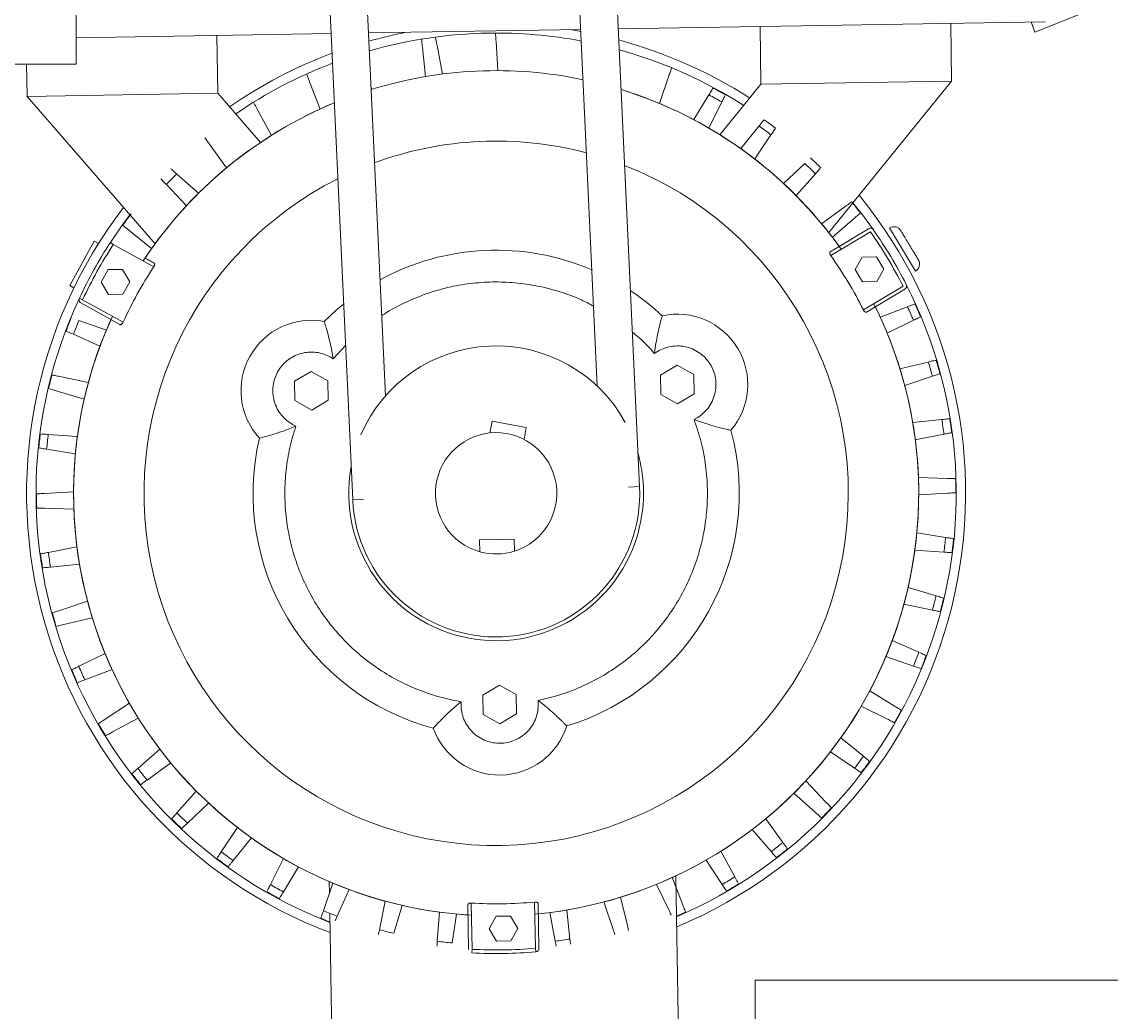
# Model space of a CAD drawing. Extents: x -2187 to 96136, y -11110 to 52208.
# Drawn here: x 42611.3 to 42988.3, y 18704.4 to 19047.1 of the extents above; entities that cross this region are included whole.
import ezdxf

# ---------------------------------------------------------------- set-up
doc = ezdxf.new("R2010")
doc.units = 0
doc.header["$LTSCALE"] = 1000
doc.header["$MEASUREMENT"] = 0

msp = doc.modelspace()

# ---------------------------------------------------------------- linework, layer by layer
at = {"color": 7, "linetype": 'Continuous', "lineweight": 15}
for p, q in [((42789.743, 19646.81), (42825.12, 18886.245)), ((42725.828, 18881.626), (42690.45, 19642.192)), ((42778.402, 19610.831), (42810.489, 18921.016)), ((42737.168, 18917.605), (42705.082, 19607.421)), ((42630.097, 19132.405), (42630.097, 19032.405)), ((43003.882, 19060.276), (42961.874, 19043.551)), ((42817.752, 19044.663), (42965.534, 19047.126)), ((42867.127, 19025.483), (42866.794, 19045.48)), ((42933.118, 19026.583), (42932.785, 19046.58)), ((42961.874, 19043.551), (42960.591, 19047.044)), ((42630.097, 19041.534), (42718.321, 19043.005)), ((42679.153, 19022.349), (42678.82, 19042.346)), ((42731.325, 19043.222), (42804.748, 19044.446)), ((42751.009, 19028.125), (42749.962, 19038.161)), ((42755.023, 19038.913), (42756.941, 19029.006)), ((42775.427, 19040.257), (42776.035, 19030.184)), ((42630.097, 19032.405), (42580.097, 19032.405)), ((42613.163, 19021.249), (42612.977, 19032.405)), ((42714.524, 19016.879), (42710.915, 19026.303)), ((42835.252, 19028.375), (42831.959, 19018.837)), ((42933.118, 19026.583), (42867.127, 19025.483)), ((42933.118, 19026.583), (42890.587, 18974.146)), ((42679.153, 19022.349), (42613.163, 19021.249)), ((42679.153, 19022.349), (42693.92, 19005.335)), ((42732.398, 19023.698), (42732.194, 19024.55)), ((42867.127, 19025.483), (42852.936, 19007.986)), ((42613.163, 19021.249), (42657.417, 18970.259)), ((42843.841, 19013.222), (42849.12, 19021.821)), ((42853.594, 19019.337), (42849.084, 19010.31)), ((42697.692, 19007.786), (42692.884, 19016.658)), ((42860.132, 19003.192), (42866.488, 19011.029)), ((42870.599, 19007.982), (42864.95, 18999.621)), ((42682.192, 18996.574), (42676.267, 19004.742)), ((42874.973, 18991.122), (42882.298, 18998.062)), ((42664.905, 18994.438), (42672.457, 18987.746)), ((42885.976, 18994.505), (42879.284, 18986.953)), ((42668.288, 18983.435), (42661.348, 18990.76)), ((42888.113, 18977.218), (42896.281, 18983.142)), ((42899.463, 18979.135), (42891.842, 18972.521)), ((42656.217, 18968.593), (42648.381, 18974.949)), ((42891.288, 18966.191), (42905.028, 18974.432)), ((42894.189, 18969.352), (42904.401, 18975.477)), ((42920.581, 18960.766), (42911.579, 18975.774)), ((42636.383, 18971.186), (42627.887, 18955.887)), ((42637.859, 18970.366), (42636.383, 18971.186)), ((42642.975, 18970.063), (42641.953, 18970.727)), ((42642.975, 18970.063), (42656.982, 18962.284)), ((42902.114, 18965.683), (42899.704, 18961.343)), ((42907.078, 18965.766), (42902.114, 18965.683)), ((42909.632, 18961.508), (42907.078, 18965.766)), ((42907.222, 18957.168), (42909.632, 18961.508)), ((42641.215, 18961.333), (42638.805, 18956.993)), ((42646.179, 18961.416), (42641.215, 18961.333)), ((42648.733, 18957.159), (42646.179, 18961.416)), ((42899.704, 18961.343), (42902.258, 18957.085)), ((42627.887, 18955.887), (42629.363, 18955.067)), ((42638.805, 18956.993), (42641.359, 18952.736)), ((42646.322, 18952.818), (42648.733, 18957.159)), ((42902.258, 18957.085), (42907.222, 18957.168)), ((42916.312, 18955.619), (42902.572, 18947.378)), ((42916.939, 18954.574), (42903.657, 18946.607)), ((42631.221, 18951.401), (42632.325, 18950.884)), ((42646.332, 18943.106), (42632.325, 18950.884)), ((42641.359, 18952.736), (42646.322, 18952.818)), ((42645.273, 18942.3), (42631.733, 18949.819)), ((42908.418, 18944.886), (42917.841, 18948.495)), ((42631.034, 18943.713), (42640.572, 18940.421)), ((42919.878, 18943.801), (42910.805, 18939.384)), ((42638.37, 18934.843), (42629.155, 18938.954)), ((42718.765, 18932.439), (42719.081, 18930.487)), ((42830.284, 18932.341), (42830.534, 18934.302)), ((42831.304, 18933.019), (42830.284, 18932.341)), ((42719.081, 18930.487), (42718.039, 18931.13)), ((42838.072, 18928.235), (42832.337, 18924.795)), ((42843.919, 18924.988), (42838.072, 18928.235)), ((42915.236, 18927.012), (42925.05, 18929.36)), ((42624.467, 18924.349), (42634.354, 18922.329)), ((42705.699, 18922.684), (42711.434, 18926.124)), ((42711.434, 18926.124), (42717.28, 18922.877)), ((42832.337, 18924.795), (42832.449, 18918.109)), ((42844.03, 18918.302), (42843.919, 18924.988)), ((42926.456, 18924.44), (42916.885, 18921.246)), ((42705.699, 18922.684), (42705.81, 18915.997)), ((42717.28, 18922.877), (42717.392, 18916.191)), ((42632.898, 18916.511), (42623.225, 18919.385)), ((42832.449, 18918.109), (42838.295, 18914.862)), ((42838.295, 18914.862), (42844.03, 18918.302)), ((42705.81, 18915.997), (42711.657, 18912.751)), ((42717.392, 18916.191), (42711.657, 18912.751)), ((42774.115, 18908.928), (42773.336, 18904.826)), ((42785.904, 18906.688), (42774.115, 18908.928)), ((42843.986, 18909.497), (42845.063, 18910.078)), ((42845.833, 18908.795), (42843.986, 18909.497)), ((42919.663, 18908.401), (42929.699, 18909.448)), ((42706.148, 18907.199), (42704.325, 18906.436)), ((42705.052, 18907.744), (42706.148, 18907.199)), ((42785.125, 18902.586), (42785.904, 18906.688)), ((42620.484, 18904.293), (42630.549, 18903.581)), ((42930.452, 18904.386), (42920.545, 18902.469)), ((42629.866, 18897.623), (42619.901, 18899.209)), ((42921.623, 18889.371), (42931.71, 18889.099)), ((42619.153, 18883.888), (42629.225, 18884.496)), ((42931.795, 18883.983), (42921.723, 18883.375)), ((42629.325, 18878.5), (42619.238, 18878.772)), ((42769.742, 18867.838), (42781.74, 18868.038)), ((42769.81, 18863.714), (42769.742, 18867.838)), ((42781.74, 18868.038), (42781.809, 18863.914)), ((42921.082, 18870.248), (42931.047, 18868.662)), ((42620.496, 18863.485), (42630.403, 18865.402)), ((42930.464, 18863.578), (42920.399, 18864.29)), ((42631.285, 18859.47), (42621.249, 18858.423)), ((42918.05, 18851.36), (42927.723, 18848.486)), ((42624.492, 18843.431), (42634.063, 18846.625)), ((42926.481, 18843.522), (42916.594, 18845.542)), ((42635.712, 18840.859), (42625.898, 18838.511)), ((42912.578, 18833.028), (42921.793, 18828.917)), ((42631.07, 18824.07), (42640.143, 18828.487)), ((42919.914, 18824.158), (42910.376, 18827.45)), ((42642.53, 18822.985), (42633.107, 18819.376)), ((42776.581, 18817.507), (42770.846, 18814.067)), ((42782.428, 18814.26), (42776.581, 18817.507)), ((42904.76, 18815.568), (42913.36, 18810.289)), ((42640.12, 18805.734), (42648.538, 18811.297)), ((42761.823, 18810.573), (42763.355, 18811.822)), ((42763.355, 18811.822), (42763.32, 18810.598)), ((42770.846, 18814.067), (42770.958, 18807.381)), ((42782.539, 18807.574), (42782.428, 18814.26)), ((42790.066, 18811.044), (42789.99, 18812.266)), ((42789.99, 18812.266), (42791.563, 18811.069)), ((42770.958, 18807.381), (42776.804, 18804.134)), ((42776.804, 18804.134), (42782.539, 18807.574)), ((42910.876, 18805.816), (42901.849, 18810.325)), ((42651.623, 18806.154), (42642.752, 18801.346)), ((42894.731, 18799.278), (42902.567, 18792.922)), ((42651.485, 18788.736), (42659.106, 18795.35)), ((42899.521, 18788.811), (42891.16, 18794.46)), ((42662.835, 18790.653), (42654.667, 18784.729)), ((42882.66, 18784.436), (42889.6, 18777.111)), ((42664.972, 18773.366), (42671.664, 18780.918)), ((42675.974, 18776.749), (42668.65, 18769.809)), ((42886.043, 18773.433), (42878.491, 18780.125)), ((42868.756, 18771.297), (42874.681, 18763.129)), ((42680.349, 18759.889), (42685.998, 18768.25)), ((42870.674, 18759.946), (42864.06, 18767.567)), ((42690.816, 18764.679), (42684.46, 18756.842)), ((42853.256, 18760.084), (42858.063, 18751.213)), ((42697.354, 18748.534), (42701.864, 18757.561)), ((42707.107, 18754.649), (42701.828, 18746.05)), ((42853.675, 18748.581), (42848.113, 18757)), ((42836.424, 18750.991), (42840.033, 18741.568)), ((42837.689, 18751.578), (42839.633, 18634.97)), ((42715.696, 18739.496), (42718.989, 18749.034)), ((42717.706, 18749.578), (42717.773, 18745.513)), ((42724.567, 18746.831), (42720.455, 18737.616)), ((42835.339, 18739.532), (42830.923, 18748.604)), ((42735.061, 18732.929), (42737.08, 18742.815)), ((42818.55, 18744.173), (42820.898, 18734.36)), ((42742.898, 18741.36), (42740.025, 18731.687)), ((42765.916, 18726.104), (42765.658, 18741.589)), ((42767.135, 18726.124), (42766.868, 18742.144)), ((42788.802, 18742.51), (42789.069, 18726.49)), ((42790.029, 18741.996), (42790.288, 18726.51)), ((42799.939, 18739.746), (42800.986, 18729.71)), ((42815.979, 18732.953), (42812.784, 18742.525)), ((42717.888, 18738.608), (42719.65, 18632.97)), ((42720.455, 18737.616), (42719.744, 18736.021)), ((42755.117, 18728.946), (42755.829, 18739.011)), ((42761.787, 18738.327), (42760.2, 18728.362)), ((42775.432, 18737.563), (42773.021, 18733.223)), ((42780.395, 18737.646), (42775.432, 18737.563)), ((42782.949, 18733.388), (42780.395, 18737.646)), ((42795.925, 18728.958), (42794.007, 18738.865)), ((42773.021, 18733.223), (42775.575, 18728.965)), ((42780.539, 18729.048), (42782.949, 18733.388)), ((42820.898, 18734.36), (42821.305, 18732.661)), ((42775.575, 18728.965), (42780.539, 18729.048)), ((42800.986, 18729.71), (42801.167, 18727.973)), ((42767.07, 18724.907), (42767.135, 18726.124)), ((42789.174, 18725.276), (42789.069, 18726.49)), ((43865.097, 18715.501), (42865.097, 18715.501)), ((42865.097, 18598.901), (42865.097, 18715.501)), ((43865.097, 18715.501), (42865.097, 18715.501))]:
    msp.add_line(p, q, dxfattribs=at)
at = {"color": 8, "linetype": 'Continuous', "lineweight": 15}
for p, q in [((42719.081, 18930.487), (42723.339, 18935.123)), ((42825.12, 18886.245), (42821.225, 18886.064)), ((42725.828, 18881.626), (42729.723, 18881.807))]:
    msp.add_line(p, q, dxfattribs=at)
at = {"color": 7, "linetype": 'Continuous', "lineweight": 15, "flags": 128}
for points in [[(42801.198, 19044.387), (42802.886, 19044.107), (42804.779, 19043.771)], [(42906.027, 18975.13), (42902.281, 18980.27), (42898.97, 18984.481)], [(42648.695, 18980.308), (42645.526, 18975.99), (42641.953, 18970.727)], [(42715.974, 18943.406), (42720.081, 18947.249), (42722.674, 18949.427)]]:
    msp.add_lwpolyline(points, dxfattribs=at)
at = {"color": 7, "linetype": 'Continuous', "lineweight": 15}
for centre, radius, start, end in [((42775.474, 18883.935), 162.5, 101.01838, 105.7158), ((42775.474, 18883.935), 159.25, 90.9551, 105.98704), ((42775.474, 18883.935), 159.25, 79.33929, 90.9551), ((42775.474, 18883.935), 162.5, 57.30841, 74.85408), ((42775.474, 18883.935), 159.25, 57.43862, 74.47806), ((42775.474, 18883.935), 162.5, 110.47224, 124.6018), ((42775.474, 18883.935), 159.25, 110.84826, 124.47159), ((42775.474, 18883.935), 146.25, 78.13001, 107.19632), ((42775.474, 18883.935), 146.25, 35.25633, 72.7967), ((42775.474, 18883.935), 146.25, 35.7353, 72.7967), ((42775.474, 18883.935), 159.087, 60.0772, 61.83301), ((42775.474, 18883.935), 146.25, 112.52962, 146.65388), ((42775.474, 18883.935), 146.25, 112.52962, 146.17491), ((42775.474, 18883.935), 156.321, 60.01735, 61.89286), ((42775.474, 18883.935), 156.321, 52.51735, 54.39286), ((42775.474, 18883.935), 159.087, 52.5772, 54.33301), ((42775.474, 18883.935), 121.875, 75.13778, 110.18854), ((42775.474, 18883.935), 159.087, 45.0772, 46.83301), ((42775.474, 18883.935), 121.875, 270.9551, 68.59677), ((42775.474, 18883.935), 156.321, 45.01735, 46.89286), ((42775.474, 18883.935), 121.875, 116.72955, 270.9551), ((42775.474, 18883.935), 156.321, 135.01735, 136.89286), ((42775.474, 18883.935), 162.5, 292.62329, 39.39049), ((42775.474, 18883.935), 159.087, 37.5772, 39.33301), ((42775.474, 18883.935), 162.5, 142.51972, 249.28692), ((42775.474, 18883.935), 159.088, 142.5772, 144.33301), ((42905.028, 18974.432), 1.219, 34.93513, 120.9551), ((42775.474, 18883.935), 159.25, 26.97508, 34.93513), ((42913.079, 18973.273), 2.917, 30.9551, 120.9551), ((42775.474, 18883.935), 159.25, 146.97508, 154.93513), ((42775.474, 18883.935), 84.125, 66.79795, 118.52838), ((42775.474, 18883.935), 142.052, 26.52652, 35.38369), ((42775.474, 18883.935), 142.052, 146.52652, 155.38369), ((42919.08, 18963.268), 2.917, 300.9551, 30.9551), ((42775.474, 18883.935), 84.125, 46.89641, 56.45025), ((42775.474, 18883.935), 159.25, 293.08861, 26.97508), ((42916.312, 18955.619), 1.219, 300.9551, 26.97508), ((42775.474, 18883.935), 159.25, 154.93513, 248.82159), ((42632.325, 18950.884), 1.219, 154.93513, 180.9551), ((42632.325, 18950.884), 1.219, 180.9551, 240.9551), ((42775.474, 18883.935), 146.25, 275.25633, 26.65388), ((42775.474, 18883.935), 146.25, 275.7353, 26.17491), ((42775.474, 18883.935), 156.321, 22.51735, 24.39286), ((42775.474, 18883.935), 159.087, 22.5772, 24.33301), ((42775.474, 18883.935), 159.087, 157.5772, 159.33301), ((42775.474, 18883.935), 156.321, 157.51735, 159.39286), ((42775.474, 18883.935), 146.25, 155.25633, 266.65388), ((42775.474, 18883.935), 146.25, 155.7353, 266.17491), ((42711.545, 18919.437), 24.375, 79.53084, 222.37937), ((42838.184, 18921.548), 24.375, 319.53084, 102.37937), ((42775.474, 18883.935), 51, 28.76165, 156.56468), ((42775.474, 18883.935), 156.321, 15.01735, 16.89286), ((42775.474, 18883.935), 159.087, 15.0772, 16.83301), ((42775.474, 18883.935), 159.088, 165.0772, 166.83301), ((42775.474, 18883.935), 156.321, 7.51735, 9.39286), ((42775.474, 18883.935), 159.087, 7.5772, 9.33301), ((42775.474, 18883.935), 84.125, 286.89641, 15.0138), ((42775.474, 18883.935), 159.088, 172.5772, 174.33301), ((42775.474, 18883.935), 156.321, 172.51735, 174.39286), ((42775.474, 18883.935), 84.125, 166.89641, 255.0138), ((42775.474, 18883.935), 21, 287.55665, 254.35355), ((42775.474, 18883.935), 51, 349.24195, 15.62752), ((42775.474, 18883.935), 51, 169.6988, 349.24195), ((42775.474, 18883.935), 49.7, 182.66316, 2.66316), ((42775.474, 18883.935), 159.087, 0.0772, 1.83301), ((42775.474, 18883.935), 159.088, 180.0772, 181.83301), ((42775.474, 18883.935), 156.321, 352.51735, 354.39286), ((42775.474, 18883.935), 159.087, 352.5772, 354.33301), ((42775.474, 18883.935), 156.321, 187.51735, 189.39286), ((42775.474, 18883.935), 21, 254.35355, 287.55665), ((42775.474, 18883.935), 159.088, 187.5772, 189.33301), ((42775.474, 18883.935), 156.321, 345.01735, 346.89286), ((42775.474, 18883.935), 159.087, 345.0772, 346.83301), ((42775.474, 18883.935), 159.088, 195.0772, 196.83301), ((42775.474, 18883.935), 156.321, 337.51735, 339.39286), ((42775.474, 18883.935), 159.088, 337.5772, 339.33301), ((42775.474, 18883.935), 159.087, 202.5772, 204.33301), ((42775.474, 18883.935), 156.321, 202.51735, 204.39286), ((42775.474, 18883.935), 159.088, 330.0772, 331.83301), ((42775.474, 18883.935), 159.087, 210.0772, 211.83301), ((42776.693, 18810.821), 24.375, 199.53084, 342.37937), ((42775.474, 18883.935), 156.321, 322.51735, 324.39286), ((42775.474, 18883.935), 156.321, 217.51735, 219.39286), ((42775.474, 18883.935), 159.088, 322.5772, 324.33301), ((42775.474, 18883.935), 159.087, 217.5772, 219.33301), ((42775.474, 18883.935), 156.321, 225.01735, 226.89286), ((42775.474, 18883.935), 159.088, 315.0772, 316.83301), ((42775.474, 18883.935), 159.087, 225.0772, 226.83301), ((42775.474, 18883.935), 156.321, 307.51735, 309.39286), ((42775.474, 18883.935), 156.321, 232.51735, 234.39286), ((42775.474, 18883.935), 159.088, 307.5772, 309.33301), ((42775.474, 18883.935), 159.087, 232.5772, 234.33301), ((42775.474, 18883.935), 156.321, 300.01735, 301.89286), ((42775.474, 18883.935), 156.321, 240.01735, 241.89286), ((42775.474, 18883.935), 159.088, 300.0772, 301.83301), ((42775.474, 18883.935), 159.087, 240.0772, 241.83301), ((42775.474, 18883.935), 156.321, 247.51735, 249.39286), ((42775.474, 18883.935), 142.052, 266.52652, 275.38369), ((42775.474, 18883.935), 159.088, 247.5772, 248.79779), ((42775.474, 18883.935), 159.088, 293.11242, 294.33301), ((42775.474, 18883.935), 156.321, 255.01735, 256.89286), ((42775.474, 18883.935), 156.321, 262.51735, 264.39286), ((42775.474, 18883.935), 156.321, 277.51735, 279.39286), ((42775.474, 18883.935), 159.25, 266.97508, 274.93513), ((42789.069, 18726.49), 1.219, 274.93513, 0.9551)]:
    msp.add_arc(centre, radius, start, end, dxfattribs=at)
for points, knots in [([(42749.962, 19038.161), (42749.886, 19038.889), (42749.75, 19040.196), (42749.697, 19040.696), (42749.674, 19040.917)], [0, 0, 0, 0, 0.5568555, 1, 1, 1, 1]), ([(42754.496, 19041.634), (42754.554, 19041.339), (42754.656, 19040.808), (42754.91, 19039.495), (42755.023, 19038.913)], [0, 0, 0, 0, 0.55666548, 1, 1, 1, 1]), ([(42775.26, 19043.023), (42775.278, 19042.723), (42775.31, 19042.183), (42775.391, 19040.848), (42775.427, 19040.257)], [0, 0, 0, 0, 0.55666548, 1, 1, 1, 1]), ([(42836.156, 19030.995), (42836.058, 19030.711), (42835.882, 19030.2), (42835.445, 19028.936), (42835.252, 19028.375)], [0, 0, 0, 0, 0.5566655, 1, 1, 1, 1]), ([(42710.915, 19026.303), (42710.653, 19026.986), (42710.183, 19028.213), (42710.003, 19028.683), (42709.924, 19028.891)], [0, 0, 0, 0, 0.5568555, 1, 1, 1, 1]), ([(42849.12, 19021.821), (42849.503, 19022.445), (42850.191, 19023.565), (42850.454, 19023.993), (42850.57, 19024.183)], [0, 0, 0, 0, 0.5568555, 1, 1, 1, 1]), ([(42692.884, 19016.658), (42692.536, 19017.301), (42691.91, 19018.457), (42691.67, 19018.899), (42691.564, 19019.094)], [0, 0, 0, 0, 0.5568555, 1, 1, 1, 1]), ([(42854.832, 19021.816), (42854.698, 19021.547), (42854.456, 19021.064), (42853.858, 19019.868), (42853.594, 19019.337)], [0, 0, 0, 0, 0.5566655, 1, 1, 1, 1]), ([(42866.488, 19011.029), (42866.949, 19011.597), (42867.777, 19012.618), (42868.093, 19013.008), (42868.234, 19013.181)], [0, 0, 0, 0, 0.5568555, 1, 1, 1, 1]), ([(42676.267, 19004.742), (42675.838, 19005.335), (42675.066, 19006.399), (42674.771, 19006.805), (42674.64, 19006.986)], [0, 0, 0, 0, 0.5568555, 1, 1, 1, 1]), ([(42872.15, 19010.278), (42871.982, 19010.029), (42871.679, 19009.582), (42870.931, 19008.473), (42870.599, 19007.982)], [0, 0, 0, 0, 0.5566655, 1, 1, 1, 1]), ([(42662.831, 18996.276), (42663.056, 18996.076), (42663.46, 18995.718), (42664.461, 18994.831), (42664.905, 18994.438)], [0, 0, 0, 0, 0.5566655, 1, 1, 1, 1]), ([(42887.814, 18996.579), (42887.615, 18996.354), (42887.256, 18995.949), (42886.369, 18994.948), (42885.976, 18994.505)], [0, 0, 0, 0, 0.5566655, 1, 1, 1, 1]), ([(42661.348, 18990.76), (42660.844, 18991.291), (42659.94, 18992.245), (42659.595, 18992.61), (42659.441, 18992.772)], [0, 0, 0, 0, 0.5568555, 1, 1, 1, 1]), ([(42896.281, 18983.142), (42896.873, 18983.572), (42897.937, 18984.344), (42898.344, 18984.639), (42898.524, 18984.769)], [0, 0, 0, 0, 0.5568555, 1, 1, 1, 1]), ([(42901.556, 18980.952), (42901.329, 18980.755), (42900.921, 18980.401), (42899.911, 18979.524), (42899.463, 18979.135)], [0, 0, 0, 0, 0.5566655, 1, 1, 1, 1]), ([(42648.381, 18974.949), (42647.812, 18975.41), (42646.791, 18976.238), (42646.401, 18976.555), (42646.228, 18976.695)], [0, 0, 0, 0, 0.5568555, 1, 1, 1, 1]), ([(42891.12, 18967.511), (42891.773, 18967.903), (42893.098, 18968.697), (42894.034, 18969.259), (42894.143, 18969.324), (42894.189, 18969.352)], [0, 0, 0, 0, 0.3614506, 0.7333767, 1, 1, 1, 1]), ([(42653.978, 18965.347), (42654.061, 18965.301), (42654.229, 18965.208), (42655.396, 18964.56), (42656.603, 18963.889), (42657.107, 18963.609)], [0, 0, 0, 0, 0.3614429, 0.7333753, 1, 1, 1, 1]), ([(42891.288, 18966.191), (42891.222, 18966.294), (42891.089, 18966.5), (42890.973, 18966.82), (42890.93, 18967.111), (42890.966, 18967.369), (42891.066, 18967.461), (42891.12, 18967.511)], [0, 0, 0, 0, 0.1824716, 0.3647796, 0.5520884, 0.7579671, 1, 1, 1, 1]), ([(42657.107, 18963.609), (42657.163, 18963.56), (42657.275, 18963.462), (42657.316, 18963.157), (42657.244, 18962.791), (42657.11, 18962.486), (42657.011, 18962.329), (42656.982, 18962.284)], [0, 0, 0, 0, 0.2463549, 0.4933342, 0.7212509, 0.921145, 1, 1, 1, 1]), ([(42903.657, 18946.607), (42903.587, 18946.583), (42903.445, 18946.535), (42903.161, 18946.653), (42902.88, 18946.897), (42902.683, 18947.166), (42902.596, 18947.331), (42902.572, 18947.378)], [0, 0, 0, 0, 0.2463549, 0.4933342, 0.7212509, 0.921145, 1, 1, 1, 1]), ([(42917.841, 18948.495), (42918.525, 18948.756), (42919.752, 18949.226), (42920.221, 18949.406), (42920.429, 18949.486)], [0, 0, 0, 0, 0.5568555, 1, 1, 1, 1]), ([(42646.332, 18943.106), (42646.276, 18942.997), (42646.163, 18942.779), (42645.944, 18942.518), (42645.714, 18942.336), (42645.472, 18942.238), (42645.343, 18942.278), (42645.273, 18942.3)], [0, 0, 0, 0, 0.1824716, 0.3647796, 0.5520884, 0.7579671, 1, 1, 1, 1]), ([(42715.974, 18943.406), (42716.008, 18943.298), (42716.076, 18943.08), (42716.589, 18941.398), (42717.311, 18938.86), (42718.115, 18935.75), (42718.562, 18933.476), (42718.765, 18932.439)], [0, 0, 0, 0, 0.195109, 0.3899609, 0.591618, 0.8138009, 1, 1, 1, 1]), ([(42832.958, 18945.357), (42832.928, 18945.247), (42832.867, 18945.027), (42832.41, 18943.329), (42831.774, 18940.768), (42831.074, 18937.634), (42830.703, 18935.346), (42830.534, 18934.302)], [0, 0, 0, 0, 0.195109, 0.3899609, 0.591618, 0.8138009, 1, 1, 1, 1]), ([(42922.369, 18945.014), (42922.099, 18944.882), (42921.613, 18944.646), (42920.411, 18944.06), (42919.878, 18943.801)], [0, 0, 0, 0, 0.5566655, 1, 1, 1, 1]), ([(42629.155, 18938.954), (42628.487, 18939.252), (42627.286, 18939.788), (42626.827, 18939.992), (42626.624, 18940.083)], [0, 0, 0, 0, 0.5568555, 1, 1, 1, 1]), ([(42705.052, 18907.744), (42704.36, 18908.178), (42702.934, 18909.072), (42701.116, 18910.933), (42699.619, 18913.176), (42698.594, 18915.735), (42698.113, 18918.448), (42698.191, 18921.147), (42698.775, 18923.674), (42699.787, 18925.967), (42701.199, 18928.038), (42703.036, 18929.869), (42705.285, 18931.362), (42707.842, 18932.388), (42710.557, 18932.871), (42713.251, 18932.786), (42715.792, 18932.226), (42717.304, 18931.488), (42718.039, 18931.13)], [0, 0, 0, 0, 0.058258, 0.1200057, 0.1843204, 0.25, 0.3156796, 0.3799943, 0.441742, 0.5, 0.558258, 0.6200057, 0.6843204, 0.75, 0.8156796, 0.8799943, 0.941742, 1, 1, 1, 1]), ([(42831.304, 18933.019), (42832.026, 18933.401), (42833.513, 18934.189), (42836.034, 18934.833), (42838.724, 18935.007), (42841.453, 18934.616), (42844.043, 18933.676), (42846.341, 18932.259), (42848.238, 18930.489), (42849.718, 18928.467), (42850.806, 18926.208), (42851.473, 18923.702), (42851.641, 18921.007), (42851.251, 18918.28), (42850.312, 18915.688), (42848.891, 18913.397), (42847.136, 18911.476), (42845.741, 18910.535), (42845.063, 18910.078)], [0, 0, 0, 0, 0.058258, 0.1200057, 0.1843204, 0.25, 0.3156796, 0.3799943, 0.441742, 0.5, 0.558258, 0.6200057, 0.6843204, 0.75, 0.8156796, 0.8799943, 0.941742, 1, 1, 1, 1]), ([(42925.05, 18929.36), (42925.762, 18929.53), (42927.04, 18929.836), (42927.528, 18929.953), (42927.745, 18930.005)], [0, 0, 0, 0, 0.5568555, 1, 1, 1, 1]), ([(42621.752, 18924.903), (42622.047, 18924.843), (42622.576, 18924.735), (42623.886, 18924.467), (42624.467, 18924.349)], [0, 0, 0, 0, 0.5566655, 1, 1, 1, 1]), ([(42929.085, 18925.317), (42928.8, 18925.222), (42928.287, 18925.051), (42927.019, 18924.628), (42926.456, 18924.44)], [0, 0, 0, 0, 0.55666548, 1, 1, 1, 1]), ([(42623.225, 18919.385), (42622.524, 18919.593), (42621.264, 18919.968), (42620.782, 18920.111), (42620.569, 18920.174)], [0, 0, 0, 0, 0.55685547, 1, 1, 1, 1]), ([(42843.986, 18909.497), (42844.813, 18907.054), (42846.483, 18902.123), (42847.982, 18894.39), (42848.704, 18886.462), (42848.539, 18878.451), (42847.504, 18870.508), (42845.619, 18862.771), (42842.94, 18855.37), (42839.522, 18848.367), (42835.384, 18841.764), (42830.518, 18835.579), (42824.947, 18829.888), (42818.751, 18824.811), (42812.038, 18820.437), (42804.927, 18816.859), (42797.569, 18814.044), (42792.501, 18812.855), (42789.99, 18812.266)], [0, 0, 0, 0, 0.0612217, 0.1235262, 0.1865739, 0.25, 0.3134261, 0.3764738, 0.4387783, 0.5, 0.5612217, 0.6235262, 0.6865739, 0.75, 0.8134261, 0.8764738, 0.9387783, 1, 1, 1, 1]), ([(42856.727, 18905.728), (42856.616, 18905.753), (42856.393, 18905.803), (42854.68, 18906.2), (42852.121, 18906.844), (42849.027, 18907.703), (42846.833, 18908.453), (42845.833, 18908.795)], [0, 0, 0, 0, 0.195109, 0.3899609, 0.591618, 0.8138009, 1, 1, 1, 1]), ([(42929.699, 18909.448), (42930.427, 18909.523), (42931.734, 18909.66), (42932.234, 18909.712), (42932.456, 18909.735)], [0, 0, 0, 0, 0.55685547, 1, 1, 1, 1]), ([(42693.539, 18903.008), (42693.65, 18903.036), (42693.871, 18903.094), (42695.57, 18903.547), (42698.105, 18904.276), (42701.17, 18905.238), (42703.337, 18906.06), (42704.325, 18906.436)], [0, 0, 0, 0, 0.195109, 0.3899609, 0.591618, 0.8138009, 1, 1, 1, 1]), ([(42763.355, 18811.822), (42760.825, 18812.327), (42755.721, 18813.346), (42748.273, 18815.914), (42741.047, 18819.253), (42734.192, 18823.401), (42727.83, 18828.269), (42722.073, 18833.771), (42717.003, 18839.791), (42712.647, 18846.252), (42708.998, 18853.137), (42706.074, 18860.444), (42703.932, 18868.115), (42702.632, 18876.019), (42702.201, 18884.02), (42702.657, 18891.967), (42703.898, 18899.746), (42705.403, 18904.73), (42706.148, 18907.199)], [0, 0, 0, 0, 0.0612217, 0.1235262, 0.1865739, 0.25, 0.3134261, 0.3764738, 0.4387783, 0.5, 0.5612217, 0.6235262, 0.6865739, 0.75, 0.8134261, 0.8764738, 0.9387783, 1, 1, 1, 1]), ([(42617.72, 18904.488), (42618.02, 18904.467), (42618.559, 18904.429), (42619.893, 18904.334), (42620.484, 18904.293)], [0, 0, 0, 0, 0.5566655, 1, 1, 1, 1]), ([(42933.172, 18904.913), (42932.877, 18904.856), (42932.347, 18904.753), (42931.034, 18904.499), (42930.452, 18904.386)], [0, 0, 0, 0, 0.55666548, 1, 1, 1, 1]), ([(42619.901, 18899.209), (42619.178, 18899.324), (42617.88, 18899.531), (42617.384, 18899.61), (42617.164, 18899.645)], [0, 0, 0, 0, 0.5568555, 1, 1, 1, 1]), ([(42931.71, 18889.099), (42932.441, 18889.079), (42933.755, 18889.044), (42934.257, 18889.03), (42934.48, 18889.024)], [0, 0, 0, 0, 0.55685547, 1, 1, 1, 1]), ([(42616.387, 18883.721), (42616.687, 18883.739), (42617.226, 18883.772), (42618.561, 18883.852), (42619.153, 18883.888)], [0, 0, 0, 0, 0.5566655, 1, 1, 1, 1]), ([(42934.561, 18884.15), (42934.261, 18884.132), (42933.722, 18884.099), (42932.387, 18884.019), (42931.795, 18883.983)], [0, 0, 0, 0, 0.5566655, 1, 1, 1, 1]), ([(42619.238, 18878.772), (42618.507, 18878.792), (42617.193, 18878.827), (42616.69, 18878.841), (42616.468, 18878.847)], [0, 0, 0, 0, 0.55685547, 1, 1, 1, 1]), ([(42931.047, 18868.662), (42931.77, 18868.547), (42933.068, 18868.34), (42933.564, 18868.261), (42933.784, 18868.226)], [0, 0, 0, 0, 0.5568555, 1, 1, 1, 1]), ([(42617.776, 18862.958), (42618.071, 18863.015), (42618.601, 18863.118), (42619.914, 18863.372), (42620.496, 18863.485)], [0, 0, 0, 0, 0.5566655, 1, 1, 1, 1]), ([(42933.228, 18863.383), (42932.928, 18863.404), (42932.389, 18863.442), (42931.055, 18863.537), (42930.464, 18863.578)], [0, 0, 0, 0, 0.5566655, 1, 1, 1, 1]), ([(42621.249, 18858.423), (42620.521, 18858.347), (42619.214, 18858.211), (42618.714, 18858.159), (42618.492, 18858.136)], [0, 0, 0, 0, 0.55685547, 1, 1, 1, 1]), ([(42927.723, 18848.486), (42928.424, 18848.278), (42929.684, 18847.903), (42930.166, 18847.76), (42930.379, 18847.697)], [0, 0, 0, 0, 0.55685547, 1, 1, 1, 1]), ([(42621.863, 18842.554), (42622.148, 18842.649), (42622.661, 18842.82), (42623.929, 18843.243), (42624.492, 18843.431)], [0, 0, 0, 0, 0.5566655, 1, 1, 1, 1]), ([(42929.196, 18842.968), (42928.901, 18843.028), (42928.372, 18843.136), (42927.062, 18843.404), (42926.481, 18843.522)], [0, 0, 0, 0, 0.5566655, 1, 1, 1, 1]), ([(42625.898, 18838.511), (42625.186, 18838.341), (42623.908, 18838.035), (42623.419, 18837.918), (42623.203, 18837.866)], [0, 0, 0, 0, 0.5568555, 1, 1, 1, 1]), ([(42921.793, 18828.917), (42922.461, 18828.619), (42923.662, 18828.083), (42924.12, 18827.879), (42924.324, 18827.788)], [0, 0, 0, 0, 0.5568555, 1, 1, 1, 1]), ([(42628.578, 18822.857), (42628.849, 18822.989), (42629.335, 18823.225), (42630.537, 18823.811), (42631.07, 18824.07)], [0, 0, 0, 0, 0.5566655, 1, 1, 1, 1]), ([(42922.534, 18823.253), (42922.249, 18823.352), (42921.739, 18823.528), (42920.474, 18823.964), (42919.914, 18824.158)], [0, 0, 0, 0, 0.5566655, 1, 1, 1, 1]), ([(42633.107, 18819.376), (42632.423, 18819.115), (42631.196, 18818.644), (42630.727, 18818.465), (42630.519, 18818.385)], [0, 0, 0, 0, 0.5568555, 1, 1, 1, 1]), ([(42790.066, 18811.044), (42790.036, 18810.227), (42789.975, 18808.546), (42789.272, 18806.041), (42788.079, 18803.623), (42786.375, 18801.456), (42784.266, 18799.683), (42781.89, 18798.401), (42779.409, 18797.643), (42776.917, 18797.373), (42774.417, 18797.56), (42771.913, 18798.235), (42769.496, 18799.437), (42767.329, 18801.138), (42765.553, 18803.248), (42764.28, 18805.624), (42763.494, 18808.104), (42763.377, 18809.783), (42763.32, 18810.598)], [0, 0, 0, 0, 0.058258, 0.1200057, 0.1843204, 0.25, 0.3156796, 0.3799943, 0.441742, 0.5, 0.558258, 0.6200057, 0.6843204, 0.75, 0.8156796, 0.8799943, 0.941742, 1, 1, 1, 1]), ([(42799.924, 18803.442), (42799.905, 18803.461), (42799.866, 18803.501), (42799.553, 18803.818), (42799.06, 18804.311), (42798.387, 18804.977), (42797.542, 18805.799), (42796.522, 18806.769), (42795.331, 18807.871), (42794.069, 18808.992), (42792.805, 18810.071), (42791.979, 18810.735), (42791.563, 18811.069)], [0, 0, 0, 0, 0.0961896, 0.195284, 0.2914492, 0.3902364, 0.4898762, 0.5919167, 0.7017749, 0.8140702, 0.9065198, 1, 1, 1, 1]), ([(42761.823, 18810.573), (42761.274, 18810.098), (42760.163, 18809.139), (42758.662, 18807.732), (42757.306, 18806.409), (42756.143, 18805.232), (42755.153, 18804.202), (42754.422, 18803.428), (42753.946, 18802.916), (42753.744, 18802.697), (42753.726, 18802.678), (42753.72, 18802.672)], [0, 0, 0, 0, 0.1274345, 0.2576055, 0.375153, 0.4958875, 0.6135654, 0.7355944, 0.8396264, 0.9472284, 1, 1, 1, 1]), ([(42913.36, 18810.289), (42913.984, 18809.906), (42915.104, 18809.219), (42915.532, 18808.956), (42915.722, 18808.839)], [0, 0, 0, 0, 0.5568555, 1, 1, 1, 1]), ([(42637.807, 18804.206), (42638.058, 18804.372), (42638.509, 18804.67), (42639.625, 18805.407), (42640.12, 18805.734)], [0, 0, 0, 0, 0.55666548, 1, 1, 1, 1]), ([(42913.355, 18804.577), (42913.086, 18804.712), (42912.603, 18804.953), (42911.406, 18805.551), (42910.876, 18805.816)], [0, 0, 0, 0, 0.5566655, 1, 1, 1, 1]), ([(42642.752, 18801.346), (42642.108, 18800.997), (42640.953, 18800.371), (42640.511, 18800.132), (42640.315, 18800.026)], [0, 0, 0, 0, 0.5568555, 1, 1, 1, 1]), ([(42902.567, 18792.922), (42903.136, 18792.461), (42904.157, 18791.633), (42904.547, 18791.316), (42904.72, 18791.176)], [0, 0, 0, 0, 0.5568555, 1, 1, 1, 1]), ([(42649.392, 18786.919), (42649.619, 18787.116), (42650.027, 18787.47), (42651.037, 18788.347), (42651.485, 18788.736)], [0, 0, 0, 0, 0.5566655, 1, 1, 1, 1]), ([(42901.817, 18787.259), (42901.568, 18787.428), (42901.12, 18787.73), (42900.012, 18788.479), (42899.521, 18788.811)], [0, 0, 0, 0, 0.5566655, 1, 1, 1, 1]), ([(42654.667, 18784.729), (42654.075, 18784.299), (42653.011, 18783.527), (42652.604, 18783.232), (42652.424, 18783.102)], [0, 0, 0, 0, 0.5568555, 1, 1, 1, 1]), ([(42889.6, 18777.111), (42890.104, 18776.58), (42891.008, 18775.626), (42891.353, 18775.261), (42891.506, 18775.099)], [0, 0, 0, 0, 0.5568555, 1, 1, 1, 1]), ([(42663.134, 18771.292), (42663.333, 18771.517), (42663.692, 18771.922), (42664.579, 18772.923), (42664.972, 18773.366)], [0, 0, 0, 0, 0.5566655, 1, 1, 1, 1]), ([(42888.117, 18771.595), (42887.892, 18771.795), (42887.488, 18772.153), (42886.487, 18773.04), (42886.043, 18773.433)], [0, 0, 0, 0, 0.5566655, 1, 1, 1, 1]), ([(42668.65, 18769.809), (42668.118, 18769.306), (42667.164, 18768.402), (42666.8, 18768.056), (42666.638, 18767.903)], [0, 0, 0, 0, 0.5568555, 1, 1, 1, 1]), ([(42874.681, 18763.129), (42875.11, 18762.536), (42875.882, 18761.472), (42876.177, 18761.065), (42876.308, 18760.885)], [0, 0, 0, 0, 0.5568555, 1, 1, 1, 1]), ([(42678.798, 18757.592), (42678.966, 18757.842), (42679.269, 18758.289), (42680.017, 18759.398), (42680.349, 18759.889)], [0, 0, 0, 0, 0.5566655, 1, 1, 1, 1]), ([(42872.49, 18757.853), (42872.293, 18758.081), (42871.939, 18758.489), (42871.062, 18759.499), (42870.674, 18759.946)], [0, 0, 0, 0, 0.5566655, 1, 1, 1, 1]), ([(42684.46, 18756.842), (42683.999, 18756.274), (42683.171, 18755.253), (42682.855, 18754.863), (42682.714, 18754.69)], [0, 0, 0, 0, 0.5568555, 1, 1, 1, 1]), ([(42858.063, 18751.213), (42858.412, 18750.57), (42859.038, 18749.414), (42859.278, 18748.972), (42859.384, 18748.776)], [0, 0, 0, 0, 0.5568555, 1, 1, 1, 1]), ([(42696.116, 18746.055), (42696.25, 18746.324), (42696.492, 18746.807), (42697.089, 18748.003), (42697.354, 18748.534)], [0, 0, 0, 0, 0.5566655, 1, 1, 1, 1]), ([(42855.203, 18746.269), (42855.037, 18746.52), (42854.74, 18746.971), (42854.002, 18748.086), (42853.675, 18748.581)], [0, 0, 0, 0, 0.5566655, 1, 1, 1, 1]), ([(42701.828, 18746.05), (42701.445, 18745.426), (42700.757, 18744.306), (42700.494, 18743.878), (42700.378, 18743.688)], [0, 0, 0, 0, 0.5568555, 1, 1, 1, 1]), ([(42714.792, 18736.876), (42714.89, 18737.16), (42715.066, 18737.671), (42715.503, 18738.935), (42715.696, 18739.496)], [0, 0, 0, 0, 0.5566655, 1, 1, 1, 1]), ([(42765.658, 18741.589), (42765.672, 18741.663), (42765.701, 18741.809), (42765.946, 18741.997), (42766.298, 18742.118), (42766.629, 18742.154), (42766.815, 18742.146), (42766.868, 18742.144)], [0, 0, 0, 0, 0.2463549, 0.4933342, 0.7212509, 0.921145, 1, 1, 1, 1]), ([(42788.802, 18742.51), (42788.925, 18742.516), (42789.17, 18742.527), (42789.505, 18742.468), (42789.778, 18742.36), (42789.983, 18742.199), (42790.013, 18742.067), (42790.029, 18741.996)], [0, 0, 0, 0, 0.1824716, 0.3647796, 0.5520884, 0.7579671, 1, 1, 1, 1]), ([(42836.101, 18737.967), (42836.084, 18738.001), (42835.94, 18738.297), (42835.621, 18738.952), (42835.339, 18739.532)], [0, 0, 0, 0, 0.1141488, 1, 1, 1, 1]), ([(42840.033, 18741.568), (42840.295, 18740.885), (42840.765, 18739.657), (42840.945, 18739.188), (42841.024, 18738.98)], [0, 0, 0, 0, 0.5568555, 1, 1, 1, 1]), ([(42734.713, 18731.224), (42734.72, 18731.261), (42734.786, 18731.583), (42734.932, 18732.297), (42735.061, 18732.929)], [0, 0, 0, 0, 0.1141488, 1, 1, 1, 1]), ([(42816.529, 18731.303), (42816.517, 18731.338), (42816.413, 18731.651), (42816.183, 18732.341), (42815.979, 18732.953)], [0, 0, 0, 0, 0.1141488, 1, 1, 1, 1]), ([(42754.994, 18727.21), (42754.997, 18727.247), (42755.02, 18727.576), (42755.071, 18728.302), (42755.117, 18728.946)], [0, 0, 0, 0, 0.1141488, 1, 1, 1, 1]), ([(42796.256, 18727.25), (42796.248, 18727.287), (42796.186, 18727.61), (42796.047, 18728.325), (42795.925, 18728.958)], [0, 0, 0, 0, 0.1141488, 1, 1, 1, 1])]:
    msp.add_open_spline(points, degree=3, knots=knots, dxfattribs=at)
for points in [[(42905.028, 18974.432), (42907.072, 18971.394), (42911.161, 18965.32), (42914.595, 18958.853), (42916.312, 18955.619)], [(42918.581, 18969.77), (42918.188, 18970.426), (42917.402, 18971.737), (42916.41, 18973.39), (42915.716, 18974.547), (42915.626, 18974.698), (42915.581, 18974.773)], [(42632.325, 18950.884), (42633.933, 18954.174), (42637.15, 18960.752), (42641.033, 18966.959), (42642.975, 18970.063)], [(42921.582, 18964.768), (42921.536, 18964.843), (42921.446, 18964.993), (42920.752, 18966.15), (42919.761, 18967.804), (42918.974, 18969.115), (42918.581, 18969.77)], [(42789.069, 18726.49), (42785.416, 18726.238), (42778.111, 18725.735), (42770.794, 18725.995), (42767.135, 18726.124)]]:
    msp.add_open_spline(points, degree=3, dxfattribs=at)
at = {"color": 8, "linetype": 'Continuous', "lineweight": 15}
for points, knots in [([(42735.877, 18945.353), (42736.163, 18945.556), (42738.624, 18947.308), (42743.72, 18949.91), (42751.08, 18953.041), (42758.733, 18955.262), (42766.478, 18956.646), (42774.253, 18957.187), (42782.039, 18956.903), (42789.833, 18955.789), (42797.533, 18953.782), (42804.05, 18951.43), (42807.806, 18949.438), (42809.201, 18948.698)], [0, 0, 0, 0, 0.0136503, 0.1177595, 0.2218688, 0.325357, 0.4276251, 0.528116, 0.6286069, 0.730875, 0.8343632, 0.9384724, 1, 1, 1, 1]), ([(42822.634, 18939.692), (42823.388, 18939.091), (42826.158, 18936.882), (42828.546, 18934.254), (42830.284, 18932.341)], [0, 0, 0, 0, 0.2719616, 1, 1, 1, 1])]:
    msp.add_open_spline(points, degree=3, knots=knots, dxfattribs=at)

doc.saveas('drawing.dxf')
